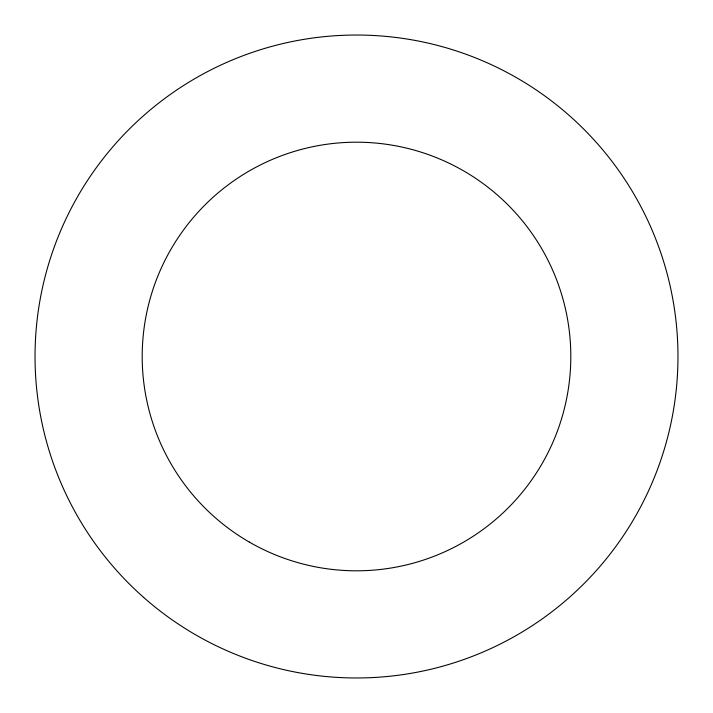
<?xml version="1.0" encoding="UTF-8"?>
<svg xmlns="http://www.w3.org/2000/svg" width="713" height="713" viewBox="0 0 713 713"><rect width="100%" height="100%" fill="white"/><g stroke="black" fill="none" stroke-linecap="round" stroke-linejoin="round"><path stroke-width="1.07" d="M249.345 542.094A214.31 214.31 0 0 0 570.81 356.5A214.31 214.31 0 0 0 249.345 170.906A214.31 214.31 0 0 0 249.345 542.094M143.678 597.432A321.465 321.465 0 0 0 671.566 420.34A321.465 321.465 0 0 0 254.256 51.728A321.465 321.465 0 0 0 143.678 597.432"/></g></svg>
